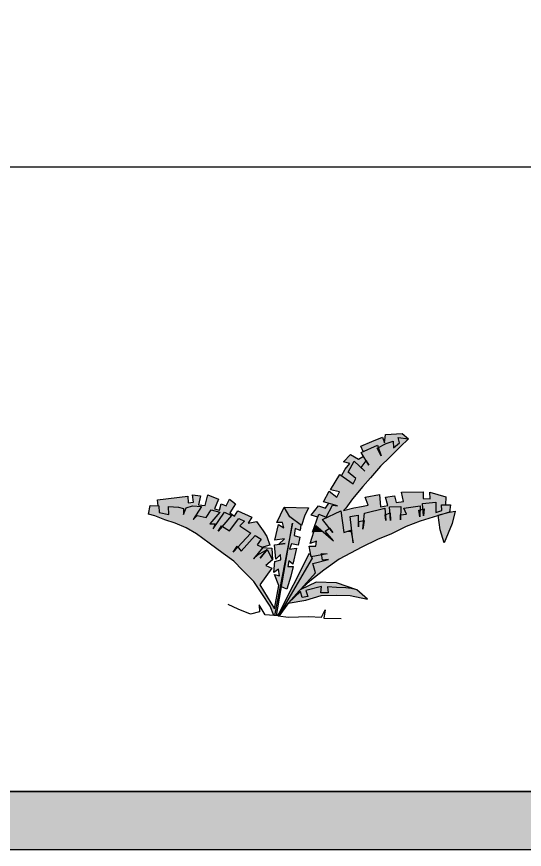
# Model space of a CAD drawing. Header units: millimetres. Extents: x 11966 to 133335, y 1756 to 88592.
# Drawn here: x 96225 to 107531, y 1756 to 20311 of the extents above; entities that cross this region are included whole.
import ezdxf

# ---------------------------------------------------------------- set-up
doc = ezdxf.new("R2010")
doc.units = ezdxf.units.MM
doc.layers.add('www.cad-blocks.net', color=7, linetype='Continuous')

# ---------------------------------------------------------------- blocks, each defined once
blk = doc.blocks.new('A$C326260C0')
h = blk.add_hatch(color=84)
h.set_gradient(color1=(38, 153, 0), color2=(45, 179, 0), one_color=1, tint=0.35, name='SPHERICAL')
h.paths.add_polyline_path([(4.54, 3.288), (4.549, 3.167), (4.659, 3.261), (4.636, 3.36), (4.828, 3.334), (4.707, 3.435), (4.398, 3.416), (4.378, 3.262), (4.342, 3.363), (4.148, 3.281), (3.941, 3.2), (3.989, 3.097), (4.25, 3.219), (4.266, 3.172), (4.412, 3.245)])
h.paths.add_polyline_path([(4.039, 2.922), (4.089, 2.843), (3.988, 3.012), (3.896, 2.953), (3.749, 3.045), (3.62, 2.906), (3.739, 2.878), (3.651, 2.769), (3.587, 2.649), (3.798, 2.497), (3.848, 2.599), (3.705, 2.714), (3.817, 2.916), (4.013, 2.733), (3.949, 2.802)])
h = blk.add_hatch(color=84)
h.set_gradient(color1=(38, 153, 0), color2=(45, 179, 0), one_color=1, tint=0.35, name='SPHERICAL')
h.paths.add_polyline_path([(4.119, 2.611), (4.307, 2.826), (4.477, 2.996), (4.674, 3.186), (4.828, 3.334), (4.636, 3.36), (4.659, 3.261), (4.549, 3.167), (4.54, 3.288), (4.412, 3.245), (4.266, 3.172), (4.321, 3.017), (4.242, 3.16), (4.266, 3.172), (4.25, 3.219), (3.949, 3.078), (4.089, 2.843), (4.039, 2.922), (3.949, 2.802), (4.013, 2.733), (3.817, 2.916), (3.705, 2.714), (3.848, 2.599), (3.798, 2.497), (3.552, 2.674), (3.379, 2.384), (3.546, 2.35), (3.496, 2.249), (3.352, 2.364), (3.251, 2.161), (3.511, 2.09), (3.415, 2.103), (3.299, 1.878), (3.16, 1.932), (3.044, 1.606), (3.07, 1.606), (3.107, 1.723), (3.243, 1.606), (3.286, 1.606), (3.277, 1.616), (3.358, 1.677), (3.233, 1.838), (3.572, 1.998), (3.627, 1.606), (3.666, 1.606), (3.757, 1.636), (3.763, 1.606), (3.775, 1.606), (3.742, 1.891), (3.893, 1.919), (3.9, 1.701), (3.901, 1.798), (3.995, 1.819), (4.007, 1.952), (4.387, 2.046), (4.397, 1.925), (4.483, 1.959), (4.476, 2.07), (4.685, 2.078), (4.68, 1.923), (4.788, 1.932), (4.742, 2.046), (5.042, 2.091), (5.041, 2.014), (5.093, 2.026), (5.085, 2.133), (5.333, 2.16), (5.332, 1.968), (5.447, 2.001), (5.437, 2.11), (5.512, 2.111), (5.517, 2.256), (5.223, 2.343), (5.231, 2.222), (5.097, 2.228), (5.101, 2.348), (4.696, 2.341), (4.734, 2.168), (4.597, 2.15), (4.565, 2.275), (4.402, 2.248), (4.443, 2.098), (4.304, 2.069), (4.286, 2.3), (4.023, 2.251), (4.076, 2.099), (3.951, 2.08), (3.812, 2.05), (3.622, 2.003), (3.665, 2.046), (3.786, 2.222), (3.976, 2.449)])
h = blk.add_hatch(color=84)
h.set_gradient(color1=(38, 153, 0), color2=(45, 179, 0), one_color=1, tint=0.35, name='SPHERICAL')
h.paths.add_polyline_path([(4.321, 3.017), (4.266, 3.172), (4.242, 3.16)])
h = blk.add_hatch(color=84)
h.set_gradient(color1=(38, 153, 0), color2=(45, 179, 0), one_color=1, tint=0.35, name='SPHERICAL')
h.paths.add_polyline_path([(0.649, 1.93), (0.651, 2.038), (0.556, 2.063), (0.374, 2.075), (0.379, 1.93), (0.2, 1.966), (0.192, 2.087), (0.034, 2.096), (0, 1.932), (0.119, 1.904), (0.305, 1.831), (0.493, 1.77), (0.702, 1.682), (0.836, 1.606), (1.866, 1.606), (1.698, 1.718), (1.783, 1.803), (1.679, 1.853), (1.502, 1.624), (1.37, 1.706), (1.293, 1.616), (1.355, 1.716), (1.37, 1.706), (1.54, 1.908), (1.414, 1.972), (1.201, 1.664), (1.238, 1.755), (1.14, 1.756), (1.328, 1.972), (1.163, 2.018), (1.07, 1.874), (0.903, 1.908), (0.832, 1.833), (0.987, 2.077), (0.817, 2.088), (0.702, 2.055)])
h.paths.add_polyline_path([(0.739, 2.147), (0.731, 2.268), (0.17, 2.198), (0.18, 2.088), (0.192, 2.087), (0.2, 1.966), (0.379, 1.93), (0.374, 2.075), (0.556, 2.063), (0.651, 2.038), (0.649, 1.93), (0.702, 2.055), (0.817, 2.088), (0.987, 2.077), (0.832, 1.833), (0.903, 1.908), (1.07, 1.874), (1.163, 2.018), (1.328, 1.972), (1.14, 1.756), (1.238, 1.755), (1.201, 1.664), (1.414, 1.972), (1.54, 1.908), (1.37, 1.706), (1.502, 1.624), (1.679, 1.853), (1.783, 1.803), (1.698, 1.718), (1.866, 1.606), (2.14, 1.606), (2.127, 1.625), (2.003, 1.798), (1.852, 1.77), (1.916, 1.881), (1.662, 1.999), (1.6, 1.899), (1.51, 1.96), (1.618, 2.126), (1.507, 2.213), (1.441, 2.089), (1.348, 2.126), (1.321, 2.009), (1.226, 2.034), (1.299, 2.216), (1.101, 2.291), (1.05, 2.093), (0.93, 2.109), (0.964, 2.273), (0.819, 2.292), (0.838, 2.157)])
h = blk.add_hatch(color=84)
h.set_gradient(color1=(38, 153, 0), color2=(45, 179, 0), one_color=1, tint=0.35, name='SPHERICAL')
h.paths.add_polyline_path([(1.355, 1.716), (1.37, 1.706), (1.54, 1.908), (1.414, 1.972), (1.201, 1.664), (1.238, 1.755), (1.14, 1.756), (1.328, 1.972), (1.163, 2.018), (1.07, 1.874), (0.903, 1.908), (0.832, 1.833), (0.987, 2.077), (0.817, 2.088), (0.702, 2.055), (0.649, 1.93), (0.651, 2.038), (0.556, 2.063), (0.374, 2.075), (0.379, 1.93), (0.2, 1.966), (0.192, 2.087), (0.034, 2.096), (0, 1.932), (0.119, 1.904), (0.305, 1.831), (0.493, 1.77), (0.702, 1.682), (0.836, 1.606), (1.866, 1.606), (1.698, 1.718), (1.783, 1.803), (1.679, 1.853), (1.502, 1.624), (1.37, 1.706), (1.293, 1.616)])
h.paths.add_polyline_path([(1.37, 1.706), (1.355, 1.716), (1.293, 1.616)], flags=17)
h = blk.add_hatch(color=84)
h.set_gradient(color1=(38, 153, 0), color2=(45, 179, 0), one_color=1, tint=0.35, name='SPHERICAL')
h.paths.add_polyline_path([(2.516, 2.066), (2.626, 1.883), (2.838, 1.723), (2.897, 1.895), (2.968, 2.054)])
h.paths.add_polyline_path([(2.626, 1.883), (2.516, 2.066), (2.381, 1.783), (2.49, 1.781), (2.514, 1.681), (2.412, 1.743), (2.382, 1.606), (2.641, 1.606), (2.672, 1.769), (2.644, 1.606), (2.712, 1.606), (2.72, 1.666), (2.813, 1.63), (2.827, 1.731)])
h = blk.add_hatch(color=84)
h.set_gradient(color1=(38, 153, 0), color2=(45, 179, 0), one_color=1, tint=0.35, name='SPHERICAL')
h.paths.add_polyline_path([(3.156, 2.089), (3.023, 1.915), (3.142, 1.881), (3.16, 1.932), (3.299, 1.878), (3.415, 2.103), (3.511, 2.09), (3.345, 2.135), (3.285, 2.048)])
h = blk.add_hatch(color=84)
h.set_gradient(color1=(38, 153, 0), color2=(45, 179, 0), one_color=1, tint=0.35, name='SPHERICAL')
h.paths.add_polyline_path([(5.411, 1.644), (5.424, 1.606), (5.572, 1.606), (5.635, 1.759), (5.69, 1.992), (5.589, 1.97), (5.59, 1.976), (5.375, 1.908)])
h.paths.add_polyline_path([(5.572, 1.606), (5.424, 1.606), (5.49, 1.405)])
h.paths.add_polyline_path([(5.608, 2.111), (5.437, 2.11), (5.447, 2.001), (5.332, 1.968), (5.333, 2.16), (5.085, 2.133), (5.093, 2.026), (5.12, 2.032), (5.103, 1.902), (5.093, 2.026), (5.041, 2.014), (5.039, 1.886), (5.019, 2.009), (5.041, 2.014), (5.042, 2.091), (4.742, 2.046), (4.788, 1.932), (4.68, 1.923), (4.676, 1.827), (4.677, 1.923), (4.68, 1.923), (4.685, 2.078), (4.476, 2.07), (4.483, 1.959), (4.486, 1.96), (4.491, 1.815), (4.483, 1.959), (4.397, 1.925), (4.405, 1.815), (4.395, 1.924), (4.397, 1.925), (4.387, 2.046), (4.007, 1.952), (3.995, 1.819), (4.002, 1.82), (3.98, 1.655), (3.995, 1.819), (3.901, 1.798), (3.9, 1.701), (3.893, 1.919), (3.742, 1.891), (3.775, 1.606), (4.577, 1.606), (4.783, 1.704), (5.04, 1.802), (5.375, 1.908), (5.374, 1.914), (5.59, 1.976)])
h = blk.add_hatch(color=84)
h.set_gradient(color1=(38, 153, 0), color2=(45, 179, 0), one_color=1, tint=0.35, name='SPHERICAL')
h.paths.add_polyline_path([(5.12, 2.032), (5.093, 2.026), (5.103, 1.902)])
h.paths.add_polyline_path([(5.041, 2.014), (5.019, 2.009), (5.039, 1.886)])
h = blk.add_hatch(color=84)
h.set_gradient(color1=(38, 153, 0), color2=(45, 179, 0), one_color=1, tint=0.35, name='SPHERICAL')
h.paths.add_polyline_path([(3.414, 1.606), (3.627, 1.606), (3.572, 1.998), (3.233, 1.838)])
h.paths.add_polyline_path([(3.414, 1.606), (3.358, 1.677), (3.277, 1.616), (3.286, 1.606)], flags=16)
h.paths.add_polyline_path([(3.286, 1.606), (3.243, 1.606), (3.437, 1.438)], flags=17)
h.paths.add_polyline_path([(3.627, 1.606), (3.629, 1.593), (3.666, 1.606)], flags=17)
h.paths.add_polyline_path([(3.775, 1.606), (3.763, 1.606), (3.799, 1.402)], flags=17)
h.paths.add_polyline_path([(3.437, 1.438), (3.243, 1.606), (3.07, 1.606), (3.001, 1.388), (3.118, 1.433), (3.105, 1.338), (2.983, 1.342), (3.015, 1.163), (3.024, 1.146), (3.213, 1.181), (3.21, 1.204), (3.319, 1.201), (3.213, 1.181), (3.23, 1.081), (3.341, 1.09), (3.05, 1.02), (3.101, 0.845), (2.811, 0.523), (2.994, 0.691), (3.254, 0.897), (3.539, 1.1), (3.96, 1.32), (4.248, 1.462), (4.508, 1.572), (4.577, 1.606), (3.775, 1.606), (3.799, 1.402), (3.763, 1.606), (3.666, 1.606), (3.629, 1.593), (3.627, 1.606), (3.286, 1.606)])
h = blk.add_hatch(color=84)
h.set_gradient(color1=(38, 153, 0), color2=(45, 179, 0), one_color=1, tint=0.35, name='SPHERICAL')
h.paths.add_polyline_path([(3.243, 1.606), (3.107, 1.723), (3.07, 1.606)])
h = blk.add_hatch(color=84)
h.set_gradient(color1=(38, 153, 0), color2=(45, 179, 0), one_color=1, tint=0.35, name='SPHERICAL')
h.paths.add_polyline_path([(2.641, 1.606), (2.382, 1.606), (2.348, 1.451), (2.523, 1.476), (2.418, 1.377), (2.536, 1.39), (2.411, 1.37), (2.418, 1.377), (2.337, 1.368), (2.363, 1.1), (2.448, 1.185), (2.459, 1.087), (2.345, 1.054), (2.33, 0.852), (2.412, 0.913), (2.432, 0.79), (2.337, 0.815), (2.42, 0.611), (2.338, 0.177), (2.067, 0.622), (2.291, 0.929), (2.176, 0.981), (2.3, 1.084), (2.203, 1.278), (2.031, 1.18), (1.948, 1.107), (2.122, 1.313), (2.118, 1.314), (2.098, 1.316), (2.109, 1.319), (2.018, 1.363), (2.094, 1.473), (1.98, 1.536), (1.721, 1.246), (1.66, 1.324), (1.572, 1.229), (1.648, 1.34), (1.66, 1.324), (1.901, 1.583), (1.866, 1.606), (0.836, 1.606), (0.895, 1.572), (1.129, 1.397), (1.385, 1.206), (1.586, 1.059), (1.748, 0.893), (1.953, 0.685), (2.106, 0.46), (2.258, 0.224), (2.328, 0.054), (2.342, 0.053)])
h = blk.add_hatch(color=84)
h.set_gradient(color1=(38, 153, 0), color2=(45, 179, 0), one_color=1, tint=0.35, name='SPHERICAL')
h.paths.add_polyline_path([(2.198, 1.519), (2.14, 1.606), (1.866, 1.606), (1.901, 1.583), (1.66, 1.324), (1.721, 1.246), (1.98, 1.536), (2.094, 1.473), (2.018, 1.363), (2.109, 1.319), (2.25, 1.356)])
h.paths.add_polyline_path([(2.3, 1.084), (2.292, 1.302), (2.118, 1.314), (2.122, 1.313), (1.948, 1.107), (2.031, 1.18), (2.203, 1.278)])
h = blk.add_hatch(color=84)
h.set_gradient(color1=(38, 153, 0), color2=(45, 179, 0), one_color=1, tint=0.35, name='SPHERICAL')
h.paths.add_polyline_path([(2.703, 1.536), (2.712, 1.606), (2.644, 1.606), (2.468, 0.589), (2.57, 0.543), (2.64, 0.786), (2.687, 0.961), (2.589, 0.962), (2.604, 1.068), (2.682, 1.009), (2.745, 1.302), (2.62, 1.282), (2.658, 1.386), (2.777, 1.358), (2.809, 1.51)])
h.paths.add_polyline_path([(2.644, 1.606), (2.641, 1.606), (2.342, 0.053), (2.375, 0.05)])
h = blk.add_hatch(color=84)
h.set_gradient(color1=(38, 153, 0), color2=(45, 179, 0), one_color=1, tint=0.35, name='SPHERICAL')
h.paths.add_polyline_path([(3.666, 1.606), (3.763, 1.606), (3.757, 1.636)])
h = blk.add_hatch(color=84)
h.set_gradient(color1=(38, 153, 0), color2=(45, 179, 0), one_color=1, tint=0.35, name='SPHERICAL')
h.paths.add_polyline_path([(1.66, 1.324), (1.648, 1.34), (1.572, 1.229)])
h = blk.add_hatch(color=84)
h.set_gradient(color1=(38, 153, 0), color2=(45, 179, 0), one_color=1, tint=0.35, name='SPHERICAL')
h.paths.add_polyline_path([(3.039, 1.118), (3.024, 1.146), (3.018, 1.145), (3.015, 1.163), (2.99, 1.209), (2.423, 0.092), (2.466, 0.14)])
h.paths.add_polyline_path([(2.466, 0.14), (2.596, 0.284), (2.598, 0.287), (2.799, 0.513), (2.811, 0.523), (3.101, 0.845), (3.05, 1.02), (3.341, 1.09), (3.23, 1.081), (3.213, 1.181), (3.024, 1.146), (3.039, 1.118)])
h.paths.add_polyline_path([(2.384, 0.049), (2.401, 0.048), (2.423, 0.092)])
h.paths.add_polyline_path([(2.401, 0.048), (2.406, 0.047), (2.411, 0.047), (2.466, 0.14), (2.423, 0.092)])
h.paths.add_polyline_path([(2.596, 0.284), (2.466, 0.14), (2.411, 0.047), (2.425, 0.045)])
h = blk.add_hatch(color=84)
h.set_gradient(color1=(38, 153, 0), color2=(45, 179, 0), one_color=1, tint=0.35, name='SPHERICAL')
h.paths.add_polyline_path([(3.499, 0.431), (3.742, 0.423), (4.064, 0.356), (3.866, 0.527), (3.76, 0.553), (3.663, 0.566), (3.493, 0.576), (3.323, 0.587), (3.333, 0.477), (3.198, 0.471), (3.213, 0.59), (2.923, 0.52), (2.956, 0.407), (2.855, 0.385), (2.822, 0.498), (2.6, 0.289), (2.596, 0.284), (2.923, 0.34), (3.203, 0.423)])
h.paths.add_polyline_path([(3.323, 0.587), (3.493, 0.576), (3.663, 0.566), (3.76, 0.553), (3.866, 0.527), (3.492, 0.661), (3.115, 0.675), (2.826, 0.537), (2.811, 0.523), (2.6, 0.289), (2.822, 0.498), (2.855, 0.385), (2.956, 0.407), (2.923, 0.52), (3.213, 0.59), (3.198, 0.471), (3.333, 0.477)])
at = {"color": 84}
for p, q in [((4.378, 3.262), (4.398, 3.416)), ((4.398, 3.416), (4.707, 3.435)), ((4.707, 3.435), (4.828, 3.334)), ((3.941, 3.2), (4.148, 3.281)), ((4.148, 3.281), (4.342, 3.363)), ((4.342, 3.363), (4.378, 3.262)), ((4.412, 3.245), (4.54, 3.288)), ((4.54, 3.288), (4.549, 3.167)), ((4.549, 3.167), (4.659, 3.261)), ((4.636, 3.36), (4.828, 3.334)), ((4.659, 3.261), (4.636, 3.36)), ((4.828, 3.334), (4.674, 3.186)), ((3.988, 3.097), (3.941, 3.2)), ((3.949, 3.078), (4.25, 3.219)), ((4.242, 3.16), (4.412, 3.245)), ((4.321, 3.017), (4.242, 3.16)), ((4.25, 3.219), (4.321, 3.017)), ((4.674, 3.186), (4.477, 2.996)), ((3.62, 2.906), (3.749, 3.045)), ((3.749, 3.045), (3.896, 2.953)), ((3.896, 2.953), (3.989, 3.013)), ((4.089, 2.843), (3.949, 3.078)), ((4.477, 2.996), (4.307, 2.826)), ((3.739, 2.878), (3.62, 2.906)), ((3.651, 2.769), (3.739, 2.878)), ((3.705, 2.714), (3.817, 2.916)), ((3.817, 2.916), (4.013, 2.733)), ((3.949, 2.802), (4.039, 2.922)), ((4.013, 2.733), (3.949, 2.802)), ((4.039, 2.922), (4.089, 2.843)), ((4.307, 2.826), (4.119, 2.611)), ((3.379, 2.384), (3.552, 2.674)), ((3.552, 2.674), (3.798, 2.497)), ((3.585, 2.646), (3.651, 2.769)), ((3.848, 2.599), (3.705, 2.714)), ((3.798, 2.497), (3.848, 2.599)), ((4.119, 2.611), (3.976, 2.449)), ((3.251, 2.161), (3.352, 2.364)), ((3.352, 2.364), (3.496, 2.249)), ((3.546, 2.35), (3.379, 2.384)), ((3.496, 2.249), (3.546, 2.35)), ((3.976, 2.449), (3.786, 2.222)), ((4.696, 2.341), (5.101, 2.348)), ((4.734, 2.168), (4.696, 2.341)), ((5.101, 2.348), (5.097, 2.228)), ((5.223, 2.343), (5.517, 2.256)), ((5.231, 2.222), (5.223, 2.343)), ((0.17, 2.198), (0.731, 2.268)), ((0.18, 2.089), (0.17, 2.198)), ((0.731, 2.268), (0.739, 2.147)), ((0.819, 2.292), (0.964, 2.273)), ((0.838, 2.157), (0.819, 2.292)), ((0.964, 2.273), (0.93, 2.109)), ((1.05, 2.093), (1.101, 2.291)), ((1.101, 2.291), (1.299, 2.216)), ((1.299, 2.216), (1.226, 2.034)), ((1.441, 2.089), (1.507, 2.213)), ((1.507, 2.213), (1.618, 2.126)), ((3.786, 2.222), (3.665, 2.046)), ((4.023, 2.251), (4.286, 2.3)), ((4.076, 2.099), (4.023, 2.251)), ((4.286, 2.3), (4.304, 2.069)), ((4.402, 2.248), (4.565, 2.275)), ((4.443, 2.098), (4.402, 2.248)), ((4.565, 2.275), (4.597, 2.15)), ((4.597, 2.15), (4.734, 2.168)), ((5.097, 2.228), (5.231, 2.222)), ((5.517, 2.256), (5.512, 2.111)), ((0, 1.932), (0.034, 2.096)), ((0.034, 2.096), (0.192, 2.087)), ((0.192, 2.087), (0.2, 1.966)), ((0.374, 2.075), (0.556, 2.063)), ((0.379, 1.93), (0.374, 2.075)), ((0.556, 2.063), (0.651, 2.038)), ((0.649, 1.93), (0.702, 2.055)), ((0.651, 2.038), (0.649, 1.93)), ((0.702, 2.055), (0.817, 2.088)), ((0.739, 2.147), (0.838, 2.157)), ((0.817, 2.088), (0.987, 2.077)), ((0.987, 2.077), (0.832, 1.833)), ((0.93, 2.109), (1.05, 2.093)), ((1.07, 1.874), (1.163, 2.018)), ((1.163, 2.018), (1.328, 1.972)), ((1.226, 2.034), (1.321, 2.009)), ((1.321, 2.009), (1.348, 2.126)), ((1.348, 2.126), (1.441, 2.089)), ((1.618, 2.126), (1.51, 1.96)), ((2.381, 1.783), (2.516, 2.066)), ((2.626, 1.883), (2.516, 2.066)), ((2.516, 2.066), (2.968, 2.054)), ((2.968, 2.054), (2.897, 1.895)), ((3.023, 1.915), (3.156, 2.089)), ((3.156, 2.089), (3.285, 2.048)), ((3.511, 2.09), (3.251, 2.161)), ((3.285, 2.048), (3.346, 2.136)), ((3.299, 1.878), (3.415, 2.103)), ((3.415, 2.103), (3.511, 2.09)), ((3.622, 2.003), (3.812, 2.05)), ((3.665, 2.046), (3.622, 2.003)), ((3.812, 2.05), (3.951, 2.08)), ((3.951, 2.08), (4.076, 2.099)), ((4.007, 1.952), (4.387, 2.046)), ((4.304, 2.069), (4.443, 2.098)), ((4.387, 2.046), (4.405, 1.815)), ((4.476, 2.07), (4.685, 2.078)), ((4.491, 1.815), (4.476, 2.07)), ((4.685, 2.078), (4.676, 1.827)), ((4.742, 2.046), (5.042, 2.091)), ((4.788, 1.932), (4.742, 2.046)), ((5.019, 2.009), (5.12, 2.032)), ((5.042, 2.091), (5.039, 1.886)), ((5.085, 2.133), (5.333, 2.16)), ((5.103, 1.902), (5.085, 2.133)), ((5.12, 2.032), (5.103, 1.902)), ((5.333, 2.16), (5.332, 1.968)), ((5.437, 2.11), (5.608, 2.111)), ((5.447, 2.001), (5.437, 2.11)), ((5.608, 2.111), (5.589, 1.97)), ((0.119, 1.904), (0, 1.932)), ((0.305, 1.831), (0.119, 1.904)), ((0.2, 1.966), (0.379, 1.93)), ((0.832, 1.833), (0.903, 1.908)), ((0.903, 1.908), (1.07, 1.874)), ((1.328, 1.972), (1.14, 1.756)), ((1.201, 1.664), (1.414, 1.972)), ((1.54, 1.908), (1.293, 1.616)), ((1.414, 1.972), (1.54, 1.908)), ((1.51, 1.96), (1.6, 1.899)), ((1.6, 1.899), (1.662, 1.999)), ((1.662, 1.999), (1.916, 1.881)), ((1.916, 1.881), (1.852, 1.77)), ((2.838, 1.723), (2.626, 1.883)), ((2.897, 1.895), (2.838, 1.723)), ((3.142, 1.881), (3.023, 1.915)), ((3.042, 1.599), (3.16, 1.932)), ((3.16, 1.932), (3.299, 1.878)), ((3.233, 1.838), (3.572, 1.998)), ((3.572, 1.998), (3.629, 1.593)), ((3.742, 1.891), (3.893, 1.919)), ((3.799, 1.402), (3.742, 1.891)), ((3.893, 1.919), (3.9, 1.701)), ((3.98, 1.655), (4.007, 1.952)), ((4.395, 1.924), (4.486, 1.96)), ((4.405, 1.815), (4.395, 1.924)), ((4.486, 1.96), (4.491, 1.815)), ((4.676, 1.827), (4.677, 1.923)), ((4.677, 1.923), (4.788, 1.932)), ((5.039, 1.886), (5.019, 2.009)), ((5.603, 1.98), (5.04, 1.802)), ((5.332, 1.968), (5.447, 2.001)), ((5.374, 1.914), (5.603, 1.98)), ((5.411, 1.644), (5.374, 1.914)), ((5.589, 1.97), (5.69, 1.992)), ((5.69, 1.992), (5.635, 1.759)), ((0.493, 1.77), (0.305, 1.831)), ((0.702, 1.682), (0.493, 1.77)), ((1.14, 1.756), (1.238, 1.755)), ((1.238, 1.755), (1.201, 1.664)), ((1.293, 1.616), (1.355, 1.716)), ((1.355, 1.716), (1.502, 1.624)), ((1.502, 1.624), (1.679, 1.853)), ((1.679, 1.853), (1.783, 1.803)), ((1.783, 1.803), (1.698, 1.718)), ((1.698, 1.718), (1.901, 1.583)), ((1.852, 1.77), (2.003, 1.798)), ((2.003, 1.798), (2.127, 1.625)), ((2.672, 1.769), (2.342, 0.053)), ((2.348, 1.451), (2.412, 1.743)), ((2.375, 0.05), (2.672, 1.769)), ((2.49, 1.781), (2.381, 1.783)), ((2.412, 1.743), (2.514, 1.681)), ((2.514, 1.681), (2.49, 1.781)), ((2.827, 1.736), (2.813, 1.63)), ((3.001, 1.388), (3.107, 1.723)), ((3.107, 1.723), (3.437, 1.438)), ((3.421, 1.597), (3.233, 1.838)), ((3.9, 1.701), (3.901, 1.798)), ((3.901, 1.798), (4.002, 1.82)), ((4.002, 1.82), (3.98, 1.655)), ((4.783, 1.704), (4.508, 1.572)), ((5.04, 1.802), (4.783, 1.704)), ((5.635, 1.759), (5.49, 1.405)), ((0.895, 1.572), (0.702, 1.682)), ((1.129, 1.397), (0.895, 1.572)), ((1.901, 1.583), (1.572, 1.229)), ((2.127, 1.625), (2.198, 1.519)), ((2.72, 1.666), (2.703, 1.536)), ((2.813, 1.63), (2.72, 1.666)), ((3.277, 1.616), (3.358, 1.677)), ((3.437, 1.438), (3.277, 1.616)), ((3.358, 1.677), (3.421, 1.597)), ((3.629, 1.593), (3.757, 1.636)), ((3.757, 1.636), (3.799, 1.402)), ((4.508, 1.572), (4.248, 1.462)), ((5.49, 1.405), (5.411, 1.644)), ((1.385, 1.206), (1.129, 1.397)), ((1.721, 1.246), (1.98, 1.536)), ((1.98, 1.536), (2.094, 1.473)), ((2.094, 1.473), (2.018, 1.363)), ((2.198, 1.519), (2.25, 1.356)), ((2.523, 1.476), (2.348, 1.451)), ((2.411, 1.37), (2.523, 1.476)), ((2.703, 1.536), (2.809, 1.51)), ((2.809, 1.51), (2.777, 1.358)), ((3.118, 1.433), (3.001, 1.388)), ((3.105, 1.338), (3.118, 1.433)), ((4.248, 1.462), (3.96, 1.32)), ((1.572, 1.229), (1.648, 1.34)), ((1.648, 1.34), (1.721, 1.246)), ((2.122, 1.313), (1.948, 1.107)), ((2.018, 1.363), (2.122, 1.313)), ((2.031, 1.18), (2.203, 1.278)), ((2.071, 1.115), (2.203, 1.278)), ((2.203, 1.278), (2.071, 1.115)), ((2.25, 1.356), (2.098, 1.316)), ((2.098, 1.316), (2.292, 1.302)), ((2.203, 1.278), (2.3, 1.084)), ((2.292, 1.302), (2.3, 1.084)), ((2.337, 1.368), (2.536, 1.39)), ((2.363, 1.1), (2.337, 1.368)), ((2.536, 1.39), (2.411, 1.37)), ((2.658, 1.386), (2.62, 1.282)), ((2.62, 1.282), (2.745, 1.302)), ((2.777, 1.358), (2.658, 1.386)), ((2.745, 1.302), (2.682, 1.009)), ((2.983, 1.342), (3.105, 1.338)), ((3.018, 1.145), (2.983, 1.342)), ((3.96, 1.32), (3.539, 1.1)), ((1.586, 1.059), (1.385, 1.206)), ((1.948, 1.107), (2.031, 1.18)), ((2.3, 1.084), (2.176, 0.981)), ((2.345, 1.054), (2.459, 1.087)), ((2.448, 1.185), (2.363, 1.1)), ((2.401, 0.048), (2.99, 1.209)), ((3.039, 1.118), (2.411, 0.047)), ((2.459, 1.087), (2.448, 1.185)), ((2.99, 1.209), (3.039, 1.118)), ((3.319, 1.201), (3.018, 1.145)), ((3.05, 1.02), (3.341, 1.09)), ((3.21, 1.204), (3.319, 1.201)), ((3.23, 1.081), (3.21, 1.204)), ((3.341, 1.09), (3.23, 1.081)), ((3.539, 1.1), (3.254, 0.897)), ((1.748, 0.893), (1.586, 1.059)), ((2.291, 0.929), (2.067, 0.622)), ((2.176, 0.981), (2.291, 0.929)), ((2.33, 0.852), (2.345, 1.054)), ((2.604, 1.068), (2.589, 0.962)), ((2.589, 0.962), (2.687, 0.961)), ((2.682, 1.009), (2.604, 1.068)), ((2.687, 0.961), (2.64, 0.786)), ((3.101, 0.845), (3.05, 1.02)), ((1.953, 0.685), (1.748, 0.893)), ((2.412, 0.913), (2.33, 0.852)), ((2.337, 0.815), (2.432, 0.79)), ((2.42, 0.611), (2.337, 0.815)), ((2.384, 0.049), (3.101, 0.845)), ((2.432, 0.79), (2.412, 0.913)), ((2.64, 0.786), (2.57, 0.543)), ((3.254, 0.897), (2.994, 0.691)), ((2.106, 0.46), (1.953, 0.685)), ((2.067, 0.622), (2.338, 0.177)), ((2.994, 0.691), (2.799, 0.513)), ((3.115, 0.675), (2.826, 0.537)), ((3.492, 0.661), (3.115, 0.675)), ((3.866, 0.527), (3.492, 0.661)), ((2.338, 0.177), (2.42, 0.611)), ((2.57, 0.543), (2.455, 0.594)), ((2.799, 0.513), (2.598, 0.287)), ((2.822, 0.498), (2.598, 0.287)), ((2.855, 0.385), (2.822, 0.498)), ((3.213, 0.59), (2.923, 0.52)), ((2.923, 0.52), (2.956, 0.407)), ((3.198, 0.471), (3.213, 0.59)), ((3.333, 0.477), (3.198, 0.471)), ((3.323, 0.587), (3.333, 0.477)), ((3.493, 0.576), (3.323, 0.587)), ((3.663, 0.566), (3.493, 0.576)), ((3.76, 0.553), (3.663, 0.566)), ((3.866, 0.527), (3.76, 0.553)), ((4.064, 0.356), (3.866, 0.527)), ((2.258, 0.224), (2.106, 0.46)), ((2.596, 0.284), (2.923, 0.34)), ((2.956, 0.407), (2.855, 0.385)), ((2.923, 0.34), (3.203, 0.423)), ((3.203, 0.423), (3.499, 0.431)), ((3.499, 0.431), (3.742, 0.423)), ((3.742, 0.423), (4.064, 0.356)), ((1.664, 0.171), (1.479, 0.255)), ((1.896, 0.079), (1.664, 0.171)), ((2.054, 0.251), (2.061, 0.118)), ((2.164, 0.068), (2.054, 0.251)), ((2.328, 0.054), (2.258, 0.224)), ((2.598, 0.287), (2.425, 0.045)), ((3.212, 0.024), (3.279, 0.16)), ((3.279, 0.16), (3.258, 0.006)), ((2.061, 0.118), (1.896, 0.079)), ((2.406, 0.047), (2.164, 0.068)), ((2.406, 0.047), (2.599, 0.022)), ((2.599, 0.022), (2.968, 0.033)), ((2.968, 0.033), (3.212, 0.024)), ((3.258, 0.006), (3.576, 0))]:
    blk.add_line(p, q, dxfattribs=at)
blk = doc.blocks.new('FORMAT')
at = {"layer": 'www.cad-blocks.net', "true_color": 0x546d8e}
h = blk.add_hatch(color=155, dxfattribs=at)
h.set_gradient(color1=(68, 68, 68), color2=(84, 109, 142), tint=1)
h.paths.add_polyline_path([(19424, 3048), (19424, 1756), (133335, 1756), (133335, 3048)])
at = {"layer": 'www.cad-blocks.net', "color": 155, "true_color": 0x546d8e}
for p, q in [((133335, 16955), (19424, 16955)), ((19424, 3048), (133335, 3048)), ((19424, 3048), (133335, 3048)), ((19424, 1756), (133335, 1756))]:
    blk.add_line(p, q, dxfattribs=at)
blk.add_lwpolyline([(19424, 86496), (133335, 86496), (133335, 3048), (19424, 3048)], close=True, dxfattribs=at)

msp = doc.modelspace()

# ---------------------------------------------------------------- block references
at = {"xscale": 1200, "yscale": 1200, "zscale": 1200}
msp.add_blockref('A$C326260C0', (99160, 6903), dxfattribs=at)
at = {"layer": 'www.cad-blocks.net'}
msp.add_blockref('FORMAT', (0, 0), dxfattribs=at)

doc.saveas('drawing.dxf')
